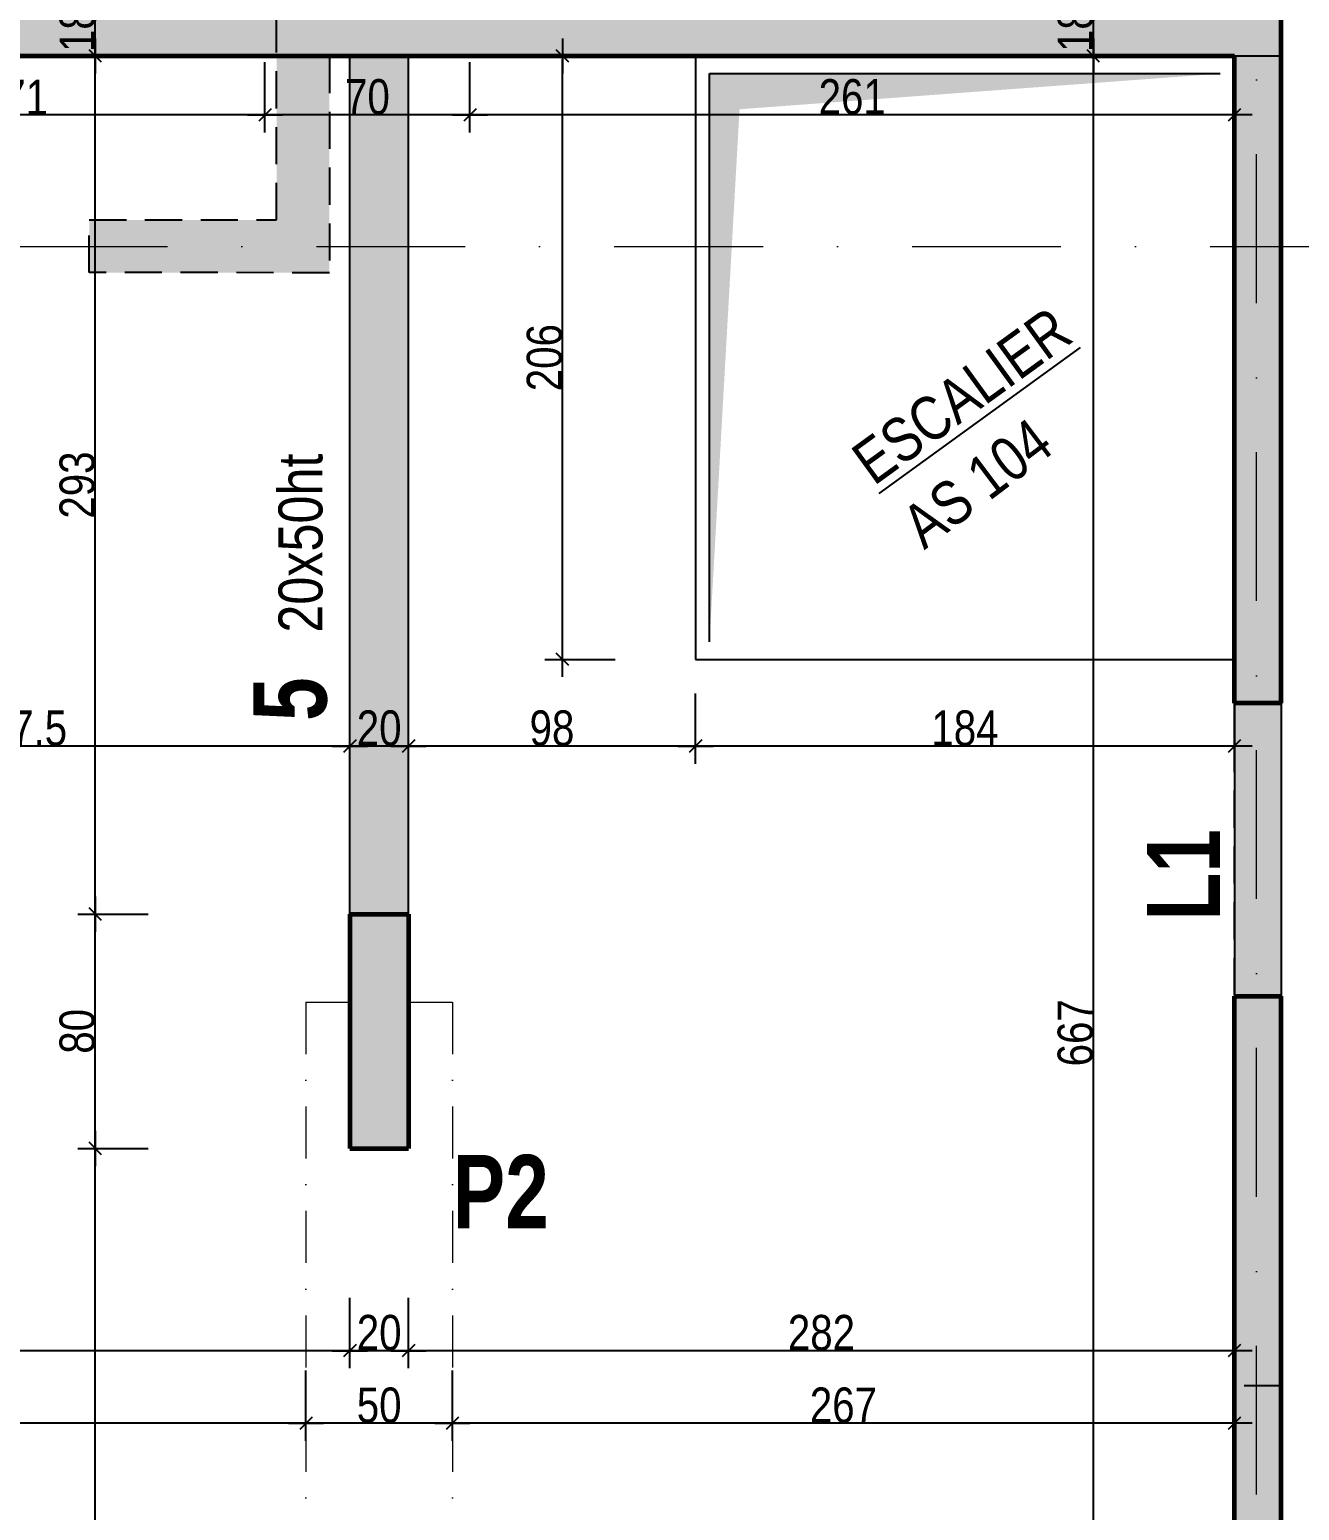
# Model space of a CAD drawing. Header units: millimetres. Extents: x 2049 to 9471, y -43633 to -39431.
# Drawn here: x 6377 to 6810, y -42265 to -41760 of the extents above; entities that cross this region are included whole.
import ezdxf
from ezdxf.enums import TextEntityAlignment as Align

# ---------------------------------------------------------------- set-up
doc = ezdxf.new("R2010")
doc.units = ezdxf.units.MM
doc.linetypes.add('CACHEX2', pattern=[19.05, 12.7, -6.35])
doc.linetypes.add('TIRETPTX2', pattern=[50.8, 25.4, -12.7, 0, -12.7])
for name, color, linetype in [('01_cote_gen', 4, 'Continuous'), ('01_linteaux', 2, 'Continuous'), ('01_murs_sup', 2, 'CACHEX2'), ('01_poch_BN', 9, 'Continuous'), ('01_poch_murs', 253, 'Continuous'), ('01_poch_poteaux', 250, 'Continuous'), ('01_texte', 230, 'Continuous'), ('AA_COTES', 2, 'Continuous')]:
    doc.layers.add(name, color=color, linetype=linetype)
doc.layers.add('01_murs_coup', color=5, linetype='Continuous', lineweight=60)
doc.layers.add('01_tram_axes', color=2, linetype='TIRETPTX2', lineweight=9)
doc.styles.add('impact', font='impact.ttf')
doc.styles.add('STYLE2', font='ARIALN.TTF')
doc.dimstyles.new('JB50res', dxfattribs={"dimscale": 0.1, "dimtxt": 120, "dimasz": 12, "dimexe": 0.1, "dimexo": 0.1, "dimgap": 0.09, "dimtad": 1, "dimdec": 1, "dimdsep": 46, "dimtxsty": 'STYLE2', "dimblk1": 'BOND_G', "dimblk2": 'BOND_D', "dimsah": 1, "dimcen": 1.5, "dimdle": 0.01, "dimse1": 1, "dimse2": 1, "dimclrd": 4, "dimclre": 2, "dimclrt": 6, "dimazin": 2, "dimtfac": 2.333333, "dimtdec": 1, "dimtix": 1, "dimtmove": 2, "dimatfit": 3, "dimldrblk": 'BOND_G', "dimfxl": 1, "dimtolj": 1, "dimtzin": 0, "dimarcsym": 0})

# ---------------------------------------------------------------- blocks, each defined once
blk = doc.blocks.new('BOND_G')
at = {"layer": 'AA_COTES', "color": 0}
for p, q in [((0, -5), (0, 15)), ((5, 0), (-5, 0)), ((1.77, 1.77), (-1.77, -1.77))]:
    blk.add_line(p, q, dxfattribs=at)
blk = doc.blocks.new('BOND_D')
at = {"layer": 'AA_COTES', "color": 0}
for p, q in [((0, 5), (0, -15)), ((5, 0), (-5, 0)), ((-1.77, -1.77), (1.77, 1.77))]:
    blk.add_line(p, q, dxfattribs=at)
blk = doc.blocks.new('*D4220')
at = {"layer": '01_cote_gen', "color": 4, "lineweight": -2, "ltscale": 200, "transparency": 16777216}
blk.add_line((6739.9, -42434.41), (6739.9, -41769.81), dxfattribs=at)
at = {"layer": 'Defpoints', "color": 0, "ltscale": 200, "transparency": 16777216}
for p in [(6734.73, -41768.61), (6739.9, -41768.61), (6768.46, -42435.61)]:
    blk.add_point(p, dxfattribs=at)
at = {"layer": '01_cote_gen', "color": 4, "lineweight": -2, "ltscale": 200, "transparency": 16777216, "xscale": 1.2, "yscale": 1.2, "zscale": 1.2}
for name, p, rotation in [('BOND_D', (6739.9, -41768.61), 90), ('BOND_G', (6739.9, -42435.61), 270)]:
    blk.add_blockref(name, p, dxfattribs=dict(at, rotation=rotation))
at = {"layer": '01_cote_gen', "color": 6, "ltscale": 200, "transparency": 16777216, "insert": (6733.77, -42102.11), "char_height": 12, "attachment_point": 5, "rotation": 90, "style": 'STYLE2'}
blk.add_mtext('\\A1;667', dxfattribs=at)
blk = doc.blocks.new('*D4221')
at = {"layer": '01_cote_gen', "color": 4, "lineweight": -2, "ltscale": 200, "transparency": 16777216}
blk.add_line((6739.9, -41767.41), (6739.9, -41751.81), dxfattribs=at)
at = {"layer": 'Defpoints', "color": 0, "ltscale": 200, "transparency": 16777216}
for p in [(6739.9, -41750.61), (6762.12, -41750.61), (6762.12, -41768.61)]:
    blk.add_point(p, dxfattribs=at)
at = {"layer": '01_cote_gen', "color": 4, "lineweight": -2, "ltscale": 200, "transparency": 16777216, "xscale": 1.2, "yscale": 1.2, "zscale": 1.2}
for name, p, rotation in [('BOND_D', (6739.9, -41750.61), 90), ('BOND_G', (6739.9, -41768.61), 270)]:
    blk.add_blockref(name, p, dxfattribs=dict(at, rotation=rotation))
at = {"layer": '01_cote_gen', "color": 6, "ltscale": 200, "transparency": 16777216, "insert": (6733.77, -41759.61), "char_height": 12, "attachment_point": 5, "rotation": 90, "style": 'STYLE2'}
blk.add_mtext('\\A1;18', dxfattribs=at)
blk = doc.blocks.new('*D4224')
at = {"layer": '01_cote_gen', "color": 4, "lineweight": -2, "ltscale": 200, "transparency": 16777216}
blk.add_line((6399.14, -42434.41), (6399.14, -42142.81), dxfattribs=at)
at = {"layer": 'Defpoints', "color": 0, "ltscale": 200, "transparency": 16777216}
for p in [(6399.14, -42141.61), (6448.94, -42141.61), (6448.94, -42435.61)]:
    blk.add_point(p, dxfattribs=at)
at = {"layer": '01_cote_gen', "color": 4, "lineweight": -2, "ltscale": 200, "transparency": 16777216, "xscale": 1.2, "yscale": 1.2, "zscale": 1.2}
for name, p, rotation in [('BOND_D', (6399.14, -42141.61), 90), ('BOND_G', (6399.14, -42435.61), 270)]:
    blk.add_blockref(name, p, dxfattribs=dict(at, rotation=rotation))
at = {"layer": '01_cote_gen', "color": 6, "ltscale": 200, "transparency": 16777216, "insert": (6393, -42288.61), "char_height": 12, "attachment_point": 5, "rotation": 90, "style": 'STYLE2'}
blk.add_mtext('\\A1;294', dxfattribs=at)
blk = doc.blocks.new('*D4225')
at = {"layer": '01_cote_gen', "color": 4, "lineweight": -2, "ltscale": 200, "transparency": 16777216}
blk.add_line((6399.14, -42140.41), (6399.14, -42062.81), dxfattribs=at)
at = {"layer": 'Defpoints', "color": 0, "ltscale": 200, "transparency": 16777216}
for p in [(6399.14, -42061.61), (6469.94, -42061.61), (6448.94, -42141.61)]:
    blk.add_point(p, dxfattribs=at)
at = {"layer": '01_cote_gen', "color": 4, "lineweight": -2, "ltscale": 200, "transparency": 16777216, "xscale": 1.2, "yscale": 1.2, "zscale": 1.2}
for name, p, rotation in [('BOND_D', (6399.14, -42061.61), 90), ('BOND_G', (6399.14, -42141.61), 270)]:
    blk.add_blockref(name, p, dxfattribs=dict(at, rotation=rotation))
at = {"layer": '01_cote_gen', "color": 6, "ltscale": 200, "transparency": 16777216, "insert": (6393, -42101.61), "char_height": 12, "attachment_point": 5, "rotation": 90, "style": 'STYLE2'}
blk.add_mtext('\\A1;80', dxfattribs=at)
blk = doc.blocks.new('*D4226')
at = {"layer": '01_cote_gen', "color": 4, "lineweight": -2, "ltscale": 200, "transparency": 16777216}
blk.add_line((6399.14, -42060.41), (6399.14, -41769.81), dxfattribs=at)
at = {"layer": 'Defpoints', "color": 0, "ltscale": 200, "transparency": 16777216}
for p in [(6399.14, -41768.61), (6487.2, -41768.61), (6469.94, -42061.61)]:
    blk.add_point(p, dxfattribs=at)
at = {"layer": '01_cote_gen', "color": 4, "lineweight": -2, "ltscale": 200, "transparency": 16777216, "xscale": 1.2, "yscale": 1.2, "zscale": 1.2}
for name, p, rotation in [('BOND_D', (6399.14, -41768.61), 90), ('BOND_G', (6399.14, -42061.61), 270)]:
    blk.add_blockref(name, p, dxfattribs=dict(at, rotation=rotation))
at = {"layer": '01_cote_gen', "color": 6, "ltscale": 200, "transparency": 16777216, "insert": (6393, -41915.11), "char_height": 12, "attachment_point": 5, "rotation": 90, "style": 'STYLE2'}
blk.add_mtext('\\A1;293', dxfattribs=at)
blk = doc.blocks.new('*D4227')
at = {"layer": '01_cote_gen', "color": 4, "lineweight": -2, "ltscale": 200, "transparency": 16777216}
blk.add_line((6399.14, -41767.41), (6399.14, -41751.81), dxfattribs=at)
at = {"layer": 'Defpoints', "color": 0, "ltscale": 200, "transparency": 16777216}
for p in [(6399.14, -41750.61), (6487.2, -41750.61), (6487.2, -41768.61)]:
    blk.add_point(p, dxfattribs=at)
at = {"layer": '01_cote_gen', "color": 4, "lineweight": -2, "ltscale": 200, "transparency": 16777216, "xscale": 1.2, "yscale": 1.2, "zscale": 1.2}
for name, p, rotation in [('BOND_D', (6399.14, -41750.61), 90), ('BOND_G', (6399.14, -41768.61), 270)]:
    blk.add_blockref(name, p, dxfattribs=dict(at, rotation=rotation))
at = {"layer": '01_cote_gen', "color": 6, "ltscale": 200, "transparency": 16777216, "insert": (6393, -41759.61), "char_height": 12, "attachment_point": 5, "rotation": 90, "style": 'STYLE2'}
blk.add_mtext('\\A1;18', dxfattribs=at)
blk = doc.blocks.new('*D4304')
at = {"layer": '01_cote_gen', "color": 4, "lineweight": -2, "ltscale": 200, "transparency": 16777216}
blk.add_line((6786.85, -42210.66), (6507.25, -42210.66), dxfattribs=at)
at = {"layer": 'Defpoints', "color": 0, "ltscale": 200, "transparency": 16777216}
for p in [(6506.05, -42141.61), (6788.05, -42205.24), (6506.05, -42210.66)]:
    blk.add_point(p, dxfattribs=at)
at = {"layer": '01_cote_gen', "color": 4, "lineweight": -2, "ltscale": 200, "transparency": 16777216, "xscale": 1.2, "yscale": 1.2, "zscale": 1.2, "rotation": 180}
blk.add_blockref('BOND_D', (6506.05, -42210.66), dxfattribs=at)
at = {"layer": '01_cote_gen', "color": 4, "lineweight": -2, "ltscale": 200, "transparency": 16777216, "xscale": 1.2, "yscale": 1.2, "zscale": 1.2}
blk.add_blockref('BOND_G', (6788.05, -42210.66), dxfattribs=at)
at = {"layer": '01_cote_gen', "color": 6, "ltscale": 200, "transparency": 16777216, "insert": (6647.05, -42204.53), "char_height": 12, "attachment_point": 5, "style": 'STYLE2'}
blk.add_mtext('\\A1;282', dxfattribs=at)
blk = doc.blocks.new('*D4305')
at = {"layer": '01_cote_gen', "color": 4, "lineweight": -2, "ltscale": 200, "transparency": 16777216}
blk.add_line((6504.85, -42210.66), (6487.25, -42210.66), dxfattribs=at)
at = {"layer": 'Defpoints', "color": 0, "ltscale": 200, "transparency": 16777216}
for p in [(6486.05, -42141.61), (6506.05, -42141.61), (6486.05, -42210.66)]:
    blk.add_point(p, dxfattribs=at)
at = {"layer": '01_cote_gen', "color": 4, "lineweight": -2, "ltscale": 200, "transparency": 16777216, "xscale": 1.2, "yscale": 1.2, "zscale": 1.2, "rotation": 180}
blk.add_blockref('BOND_D', (6486.05, -42210.66), dxfattribs=at)
at = {"layer": '01_cote_gen', "color": 4, "lineweight": -2, "ltscale": 200, "transparency": 16777216, "xscale": 1.2, "yscale": 1.2, "zscale": 1.2}
blk.add_blockref('BOND_G', (6506.05, -42210.66), dxfattribs=at)
at = {"layer": '01_cote_gen', "color": 6, "ltscale": 200, "transparency": 16777216, "insert": (6496.05, -42204.53), "char_height": 12, "attachment_point": 5, "style": 'STYLE2'}
blk.add_mtext('\\A1;20', dxfattribs=at)
blk = doc.blocks.new('*D4306')
at = {"layer": '01_cote_gen', "color": 4, "lineweight": -2, "ltscale": 200, "transparency": 16777216}
blk.add_line((6484.85, -42210.66), (5982.25, -42210.66), dxfattribs=at)
at = {"layer": 'Defpoints', "color": 0, "ltscale": 200, "transparency": 16777216}
for p in [(6486.05, -42141.61), (5981.05, -42177.36), (5981.05, -42210.66)]:
    blk.add_point(p, dxfattribs=at)
at = {"layer": '01_cote_gen', "color": 4, "lineweight": -2, "ltscale": 200, "transparency": 16777216, "xscale": 1.2, "yscale": 1.2, "zscale": 1.2, "rotation": 180}
blk.add_blockref('BOND_D', (5981.05, -42210.66), dxfattribs=at)
at = {"layer": '01_cote_gen', "color": 4, "lineweight": -2, "ltscale": 200, "transparency": 16777216, "xscale": 1.2, "yscale": 1.2, "zscale": 1.2}
blk.add_blockref('BOND_G', (6486.05, -42210.66), dxfattribs=at)
at = {"layer": '01_cote_gen', "color": 6, "ltscale": 200, "transparency": 16777216, "insert": (6233.55, -42204.53), "char_height": 12, "attachment_point": 5, "style": 'STYLE2'}
blk.add_mtext('\\A1;505', dxfattribs=at)
blk = doc.blocks.new('*D4307')
at = {"layer": '01_cote_gen', "color": 4, "lineweight": -2, "ltscale": 200, "transparency": 16777216}
blk.add_line((6786.85, -42235.45), (6522.25, -42235.45), dxfattribs=at)
at = {"layer": 'Defpoints', "color": 0, "ltscale": 200, "transparency": 16777216}
for p in [(6521.05, -42172.72), (6788.05, -42172.72), (6521.05, -42235.45)]:
    blk.add_point(p, dxfattribs=at)
at = {"layer": '01_cote_gen', "color": 4, "lineweight": -2, "ltscale": 200, "transparency": 16777216, "xscale": 1.2, "yscale": 1.2, "zscale": 1.2, "rotation": 180}
blk.add_blockref('BOND_D', (6521.05, -42235.45), dxfattribs=at)
at = {"layer": '01_cote_gen', "color": 4, "lineweight": -2, "ltscale": 200, "transparency": 16777216, "xscale": 1.2, "yscale": 1.2, "zscale": 1.2}
blk.add_blockref('BOND_G', (6788.05, -42235.45), dxfattribs=at)
at = {"layer": '01_cote_gen', "color": 6, "ltscale": 200, "transparency": 16777216, "insert": (6654.55, -42229.31), "char_height": 12, "attachment_point": 5, "style": 'STYLE2'}
blk.add_mtext('\\A1;267', dxfattribs=at)
blk = doc.blocks.new('*D4308')
at = {"layer": '01_cote_gen', "color": 4, "lineweight": -2, "ltscale": 200, "transparency": 16777216}
blk.add_line((6519.85, -42235.45), (6472.25, -42235.45), dxfattribs=at)
at = {"layer": 'Defpoints', "color": 0, "ltscale": 200, "transparency": 16777216}
for p in [(6471.05, -42176.59), (6521.05, -42176.59), (6471.05, -42235.45)]:
    blk.add_point(p, dxfattribs=at)
at = {"layer": '01_cote_gen', "color": 4, "lineweight": -2, "ltscale": 200, "transparency": 16777216, "xscale": 1.2, "yscale": 1.2, "zscale": 1.2, "rotation": 180}
blk.add_blockref('BOND_D', (6471.05, -42235.45), dxfattribs=at)
at = {"layer": '01_cote_gen', "color": 4, "lineweight": -2, "ltscale": 200, "transparency": 16777216, "xscale": 1.2, "yscale": 1.2, "zscale": 1.2}
blk.add_blockref('BOND_G', (6521.05, -42235.45), dxfattribs=at)
at = {"layer": '01_cote_gen', "color": 6, "ltscale": 200, "transparency": 16777216, "insert": (6496.05, -42229.31), "char_height": 12, "attachment_point": 5, "style": 'STYLE2'}
blk.add_mtext('\\A1;50', dxfattribs=at)
blk = doc.blocks.new('*D4309')
at = {"layer": '01_cote_gen', "color": 4, "lineweight": -2, "ltscale": 200, "transparency": 16777216}
blk.add_line((6469.85, -42235.45), (5982.25, -42235.45), dxfattribs=at)
at = {"layer": 'Defpoints', "color": 0, "ltscale": 200, "transparency": 16777216}
for p in [(5981.05, -42163.43), (6471.05, -42181.24), (5981.05, -42235.45)]:
    blk.add_point(p, dxfattribs=at)
at = {"layer": '01_cote_gen', "color": 4, "lineweight": -2, "ltscale": 200, "transparency": 16777216, "xscale": 1.2, "yscale": 1.2, "zscale": 1.2, "rotation": 180}
blk.add_blockref('BOND_D', (5981.05, -42235.45), dxfattribs=at)
at = {"layer": '01_cote_gen', "color": 4, "lineweight": -2, "ltscale": 200, "transparency": 16777216, "xscale": 1.2, "yscale": 1.2, "zscale": 1.2}
blk.add_blockref('BOND_G', (6471.05, -42235.45), dxfattribs=at)
at = {"layer": '01_cote_gen', "color": 6, "ltscale": 200, "transparency": 16777216, "insert": (6226.05, -42229.31), "char_height": 12, "attachment_point": 5, "style": 'STYLE2'}
blk.add_mtext('\\A1;490', dxfattribs=at)
blk = doc.blocks.new('*D4311')
at = {"layer": '01_cote_gen', "color": 4, "lineweight": -2, "ltscale": 200, "transparency": 16777216}
blk.add_line((6484.85, -42004.27), (6259.77, -42004.27), dxfattribs=at)
at = {"layer": 'Defpoints', "color": 0, "ltscale": 200, "transparency": 16777216}
for p in [(6258.57, -41951.61), (6486.05, -41982.71), (6258.57, -42004.27)]:
    blk.add_point(p, dxfattribs=at)
at = {"layer": '01_cote_gen', "color": 4, "lineweight": -2, "ltscale": 200, "transparency": 16777216, "xscale": 1.2, "yscale": 1.2, "zscale": 1.2, "rotation": 180}
blk.add_blockref('BOND_D', (6258.57, -42004.27), dxfattribs=at)
at = {"layer": '01_cote_gen', "color": 4, "lineweight": -2, "ltscale": 200, "transparency": 16777216, "xscale": 1.2, "yscale": 1.2, "zscale": 1.2}
blk.add_blockref('BOND_G', (6486.05, -42004.27), dxfattribs=at)
at = {"layer": '01_cote_gen', "color": 6, "ltscale": 200, "transparency": 16777216, "insert": (6372.31, -41998.13), "char_height": 12, "attachment_point": 5, "style": 'STYLE2'}
blk.add_mtext('\\A1;227.5', dxfattribs=at)
blk = doc.blocks.new('*D4374')
at = {"layer": '01_cote_gen', "color": 4, "lineweight": -2, "ltscale": 200, "transparency": 16777216}
blk.add_line((6786.85, -42004.27), (6605.25, -42004.27), dxfattribs=at)
at = {"layer": 'Defpoints', "color": 0, "ltscale": 200, "transparency": 16777216}
for p in [(6604.05, -41974.61), (6788.05, -41974.61), (6604.05, -42004.27)]:
    blk.add_point(p, dxfattribs=at)
at = {"layer": '01_cote_gen', "color": 4, "lineweight": -2, "ltscale": 200, "transparency": 16777216, "xscale": 1.2, "yscale": 1.2, "zscale": 1.2, "rotation": 180}
blk.add_blockref('BOND_D', (6604.05, -42004.27), dxfattribs=at)
at = {"layer": '01_cote_gen', "color": 4, "lineweight": -2, "ltscale": 200, "transparency": 16777216, "xscale": 1.2, "yscale": 1.2, "zscale": 1.2}
blk.add_blockref('BOND_G', (6788.05, -42004.27), dxfattribs=at)
at = {"layer": '01_cote_gen', "color": 6, "ltscale": 200, "transparency": 16777216, "insert": (6696.05, -41998.13), "char_height": 12, "attachment_point": 5, "style": 'STYLE2'}
blk.add_mtext('\\A1;184', dxfattribs=at)
blk = doc.blocks.new('*D4375')
at = {"layer": '01_cote_gen', "color": 4, "lineweight": -2, "ltscale": 200, "transparency": 16777216}
blk.add_line((6602.85, -42004.27), (6507.25, -42004.27), dxfattribs=at)
at = {"layer": 'Defpoints', "color": 0, "ltscale": 200, "transparency": 16777216}
for p in [(6604.05, -41974.61), (6506.05, -42004.18), (6506.05, -42004.27)]:
    blk.add_point(p, dxfattribs=at)
at = {"layer": '01_cote_gen', "color": 4, "lineweight": -2, "ltscale": 200, "transparency": 16777216, "xscale": 1.2, "yscale": 1.2, "zscale": 1.2, "rotation": 180}
blk.add_blockref('BOND_D', (6506.05, -42004.27), dxfattribs=at)
at = {"layer": '01_cote_gen', "color": 4, "lineweight": -2, "ltscale": 200, "transparency": 16777216, "xscale": 1.2, "yscale": 1.2, "zscale": 1.2}
blk.add_blockref('BOND_G', (6604.05, -42004.27), dxfattribs=at)
at = {"layer": '01_cote_gen', "color": 6, "ltscale": 200, "transparency": 16777216, "insert": (6555.05, -41998.13), "char_height": 12, "attachment_point": 5, "style": 'STYLE2'}
blk.add_mtext('\\A1;98', dxfattribs=at)
blk = doc.blocks.new('*D4376')
at = {"layer": '01_cote_gen', "color": 4, "lineweight": -2, "ltscale": 200, "transparency": 16777216}
blk.add_line((6504.85, -42004.27), (6487.25, -42004.27), dxfattribs=at)
at = {"layer": 'Defpoints', "color": 0, "ltscale": 200, "transparency": 16777216}
for p in [(6506.05, -41986.27), (6486.05, -41998.27), (6486.05, -42004.27)]:
    blk.add_point(p, dxfattribs=at)
at = {"layer": '01_cote_gen', "color": 4, "lineweight": -2, "ltscale": 200, "transparency": 16777216, "xscale": 1.2, "yscale": 1.2, "zscale": 1.2, "rotation": 180}
blk.add_blockref('BOND_D', (6486.05, -42004.27), dxfattribs=at)
at = {"layer": '01_cote_gen', "color": 4, "lineweight": -2, "ltscale": 200, "transparency": 16777216, "xscale": 1.2, "yscale": 1.2, "zscale": 1.2}
blk.add_blockref('BOND_G', (6506.05, -42004.27), dxfattribs=at)
at = {"layer": '01_cote_gen', "color": 6, "ltscale": 200, "transparency": 16777216, "insert": (6496.05, -41998.13), "char_height": 12, "attachment_point": 5, "style": 'STYLE2'}
blk.add_mtext('\\A1;20', dxfattribs=at)
blk = doc.blocks.new('*D4377')
at = {"layer": '01_cote_gen', "color": 4, "lineweight": -2, "ltscale": 200, "transparency": 16777216}
blk.add_line((6558.65, -41973.41), (6558.65, -41769.81), dxfattribs=at)
at = {"layer": 'Defpoints', "color": 0, "ltscale": 200, "transparency": 16777216}
for p in [(6558.65, -41768.61), (6604.05, -41768.61), (6604.05, -41974.61)]:
    blk.add_point(p, dxfattribs=at)
at = {"layer": '01_cote_gen', "color": 4, "lineweight": -2, "ltscale": 200, "transparency": 16777216, "xscale": 1.2, "yscale": 1.2, "zscale": 1.2}
for name, p, rotation in [('BOND_D', (6558.65, -41768.61), 90), ('BOND_G', (6558.65, -41974.61), 270)]:
    blk.add_blockref(name, p, dxfattribs=dict(at, rotation=rotation))
at = {"layer": '01_cote_gen', "color": 6, "ltscale": 200, "transparency": 16777216, "insert": (6552.52, -41871.61), "char_height": 12, "attachment_point": 5, "rotation": 90, "style": 'STYLE2'}
blk.add_mtext('\\A1;206', dxfattribs=at)
blk = doc.blocks.new('*D4906')
at = {"layer": '01_cote_gen', "color": 4, "lineweight": -2, "ltscale": 200, "transparency": 16777216}
blk.add_line((6525.85, -41788.74), (6458.25, -41788.74), dxfattribs=at)
at = {"layer": 'Defpoints', "color": 0, "ltscale": 200, "transparency": 16777216}
for p in [(6457.05, -41732.45), (6527.05, -41732.45), (6457.05, -41788.74)]:
    blk.add_point(p, dxfattribs=at)
at = {"layer": '01_cote_gen', "color": 4, "lineweight": -2, "ltscale": 200, "transparency": 16777216, "xscale": 1.2, "yscale": 1.2, "zscale": 1.2, "rotation": 180}
blk.add_blockref('BOND_D', (6457.05, -41788.74), dxfattribs=at)
at = {"layer": '01_cote_gen', "color": 4, "lineweight": -2, "ltscale": 200, "transparency": 16777216, "xscale": 1.2, "yscale": 1.2, "zscale": 1.2}
blk.add_blockref('BOND_G', (6527.05, -41788.74), dxfattribs=at)
at = {"layer": '01_cote_gen', "color": 6, "ltscale": 200, "transparency": 16777216, "insert": (6492.05, -41782.6), "char_height": 12, "attachment_point": 5, "style": 'STYLE2'}
blk.add_mtext('\\A1;70', dxfattribs=at)
blk = doc.blocks.new('*D4907')
at = {"layer": '01_cote_gen', "color": 4, "lineweight": -2, "ltscale": 200, "transparency": 16777216}
blk.add_line((6455.85, -41788.74), (6287.25, -41788.74), dxfattribs=at)
at = {"layer": 'Defpoints', "color": 0, "ltscale": 200, "transparency": 16777216}
for p in [(6286.05, -41726.81), (6457.05, -41726.81), (6286.05, -41788.74)]:
    blk.add_point(p, dxfattribs=at)
at = {"layer": '01_cote_gen', "color": 4, "lineweight": -2, "ltscale": 200, "transparency": 16777216, "xscale": 1.2, "yscale": 1.2, "zscale": 1.2, "rotation": 180}
blk.add_blockref('BOND_D', (6286.05, -41788.74), dxfattribs=at)
at = {"layer": '01_cote_gen', "color": 4, "lineweight": -2, "ltscale": 200, "transparency": 16777216, "xscale": 1.2, "yscale": 1.2, "zscale": 1.2}
blk.add_blockref('BOND_G', (6457.05, -41788.74), dxfattribs=at)
at = {"layer": '01_cote_gen', "color": 6, "ltscale": 200, "transparency": 16777216, "insert": (6371.55, -41782.71), "char_height": 12, "attachment_point": 5, "style": 'STYLE2'}
blk.add_mtext('\\A1;171', dxfattribs=at)
blk = doc.blocks.new('*D4908')
at = {"layer": '01_cote_gen', "color": 4, "lineweight": -2, "ltscale": 200, "transparency": 16777216}
blk.add_line((6786.85, -41788.74), (6528.25, -41788.74), dxfattribs=at)
at = {"layer": 'Defpoints', "color": 0, "ltscale": 200, "transparency": 16777216}
for p in [(6527.05, -41777.97), (6527.05, -41788.74), (6788.05, -41794.95)]:
    blk.add_point(p, dxfattribs=at)
at = {"layer": '01_cote_gen', "color": 4, "lineweight": -2, "ltscale": 200, "transparency": 16777216, "xscale": 1.2, "yscale": 1.2, "zscale": 1.2, "rotation": 180}
blk.add_blockref('BOND_D', (6527.05, -41788.74), dxfattribs=at)
at = {"layer": '01_cote_gen', "color": 4, "lineweight": -2, "ltscale": 200, "transparency": 16777216, "xscale": 1.2, "yscale": 1.2, "zscale": 1.2}
blk.add_blockref('BOND_G', (6788.05, -41788.74), dxfattribs=at)
at = {"layer": '01_cote_gen', "color": 6, "ltscale": 200, "transparency": 16777216, "insert": (6657.55, -41782.6), "char_height": 12, "attachment_point": 5, "style": 'STYLE2'}
blk.add_mtext('\\A1;261', dxfattribs=at)

msp = doc.modelspace()

# ---------------------------------------------------------------- hatches: boundary and pattern name
at = {"layer": '01_murs_sup', "ltscale": 200}
h = msp.add_hatch(dxfattribs=at)
h.set_pattern_fill('DASH', color=256, scale=2.5, angle=135)
h.set_pattern_definition([(135, (-9275.435, 6358.231), (-11.2253202, 9e-16), [7.9375, -7.9375])])
h.paths.add_polyline_path([(5647.1, -41676.61), (5399.05, -41676.61), (5399.05, -41083.61), (5515.05, -41083.61), (5515.05, -41067.61), (5383.05, -41067.61), (5383.05, -41694.61), (5647.1, -41694.56)])
h.paths.add_polyline_path([(6804.05, -41296.61), (6788.05, -41296.61), (6788.05, -41750.61), (6479.05, -41750.61), (6479.05, -41676.61), (6397.05, -41676.61), (6397.05, -41694.56), (6461.05, -41694.61), (6461.05, -41824.61), (6397.05, -41824.61), (6397.05, -41842.56), (6479.05, -41842.61), (6479.05, -41768.61), (6788.05, -41768.61), (6788.05, -42222.63), (6804.05, -42222.63)])
h.paths.add_polyline_path([(6295.05, -41824.61), (5749.05, -41824.66), (5749.05, -41842.56), (5961.05, -41842.61), (5961.05, -42435.61), (5812.05, -42435.61), (5812.05, -42451.61), (6108.05, -42451.61), (6108.05, -42435.61), (5979.05, -42435.61), (5979.05, -41842.48), (6295.05, -41842.48)])
h.paths.add_polyline_path([(5647.05, -41824.61), (5383.05, -41824.61), (5383.05, -42451.61), (5512.05, -42451.61), (5512.05, -42435.61), (5399.05, -42435.61), (5399.05, -41842.61), (5647.05, -41842.61)])
h.paths.add_polyline_path([(6562.05, -42435.61), (6408.05, -42435.61), (6408.05, -42451.61), (6562.05, -42451.61)])
h.paths.add_polyline_path([(6804.05, -42322.63), (6788.05, -42322.63), (6788.05, -42435.61), (6662.05, -42435.61), (6662.05, -42451.61), (6804.05, -42451.61)])
h.paths.add_polyline_path([(6804.05, -41067.61), (6635.05, -41067.61), (6635.05, -41083.61), (6788.05, -41083.61), (6788.05, -41196.61), (6804.05, -41196.61)])
h.paths.add_polyline_path([(6335.05, -41067.61), (6175.05, -41067.61), (6175.05, -41083.61), (6335.05, -41083.61)])
at = {"layer": '01_poch_BN', "ltscale": 200}
h = msp.add_hatch(color=256, dxfattribs=at)
h.dxf.hatch_style = 1
h.paths.add_polyline_path([(6506.05, -41768.61), (6486.05, -41768.61), (6486.05, -41833.61), (6506.05, -41833.61)])
h.paths.add_polyline_path([(6506.05, -41833.61), (6486.05, -41833.61), (6486.05, -42061.61), (6506.05, -42061.61)])
at = {"layer": '01_poch_murs', "ltscale": 200}
h = msp.add_hatch(color=256, dxfattribs=at)
h.dxf.hatch_style = 1
h.paths.add_polyline_path([(6258.57, -41567.61), (6240.57, -41567.61), (6240.57, -41750.61), (6258.57, -41750.61)])
h.paths.add_polyline_path([(6258.57, -41768.61), (6240.57, -41768.61), (6240.57, -41951.61), (6258.57, -41951.61)])
h.paths.add_polyline_path([(6804.05, -41768.61), (6788.05, -41768.61), (6788.05, -41989.61), (6804.05, -41989.61)])
h.paths.add_polyline_path([(6804.05, -41529.61), (6788.05, -41529.61), (6788.05, -41750.61), (6804.05, -41750.61)])
h = msp.add_hatch(color=256, dxfattribs=at)
h.dxf.hatch_style = 1
h.paths.add_polyline_path([(6804.05, -42089.61), (6788.05, -42089.61), (6788.05, -42435.61), (6662.05, -42435.61), (6662.05, -42451.61), (6804.05, -42451.61)])
h.paths.add_polyline_path([(6562.05, -42435.61), (6408.05, -42435.61), (6408.05, -42451.61), (6562.05, -42451.61)])
h.paths.add_polyline_path([(6308.05, -42435.61), (6208.05, -42435.61), (6208.05, -42451.61), (6308.05, -42451.61)])
h.paths.add_polyline_path([(6108.05, -42435.61), (5981.05, -42435.61), (5981.05, -42227.65), (5961.05, -42227.65), (5961.05, -42435.61), (5812.05, -42435.61), (5812.05, -42451.61), (6108.05, -42451.61)])
at = {"layer": '01_poch_poteaux', "ltscale": 200}
h = msp.add_hatch(color=256, dxfattribs=at)
h.dxf.hatch_style = 1
h.paths.add_polyline_path([(6804.05, -41750.61), (6788.05, -41750.61), (6258.57, -41750.61), (6249.29, -41750.61), (6249.29, -41768.61), (6258.57, -41768.61), (6788.05, -41768.61), (6804.05, -41768.61)])
h = msp.add_hatch(color=256, dxfattribs=at)
h.dxf.hatch_style = 1
h.paths.add_polyline_path([(6506.05, -42061.61), (6486.05, -42061.61), (6486.05, -42141.61), (6506.05, -42141.61)])

# ---------------------------------------------------------------- linework, layer by layer
at = {"layer": '01_linteaux', "ltscale": 0.1}
for p, q in [((6486.05, -42061.61), (6486.05, -41768.61)), ((6506.05, -42061.61), (6506.05, -41768.61)), ((6604.05, -41768.61), (6604.05, -41974.61)), ((6604.05, -41974.61), (6788.05, -41974.61)), ((6788.05, -41989.61), (6788.05, -42089.61)), ((6804.05, -41989.61), (6804.05, -42089.61))]:
    msp.add_line(p, q, dxfattribs=at)
at = {"layer": '01_murs_coup', "ltscale": 0.1}
for p, q in [((6804.05, -41989.61), (6804.05, -41529.61)), ((6258.57, -41768.61), (6788.05, -41768.61)), ((6788.05, -41989.61), (6788.05, -41768.61)), ((6804.05, -41989.61), (6788.05, -41989.61)), ((6486.05, -42061.61), (6486.05, -42141.61)), ((6486.05, -42061.61), (6506.05, -42061.61)), ((6506.05, -42061.61), (6506.05, -42141.61)), ((6788.05, -42089.61), (6804.05, -42089.61)), ((6788.05, -42435.61), (6788.05, -42089.61)), ((6804.05, -42451.61), (6804.05, -42089.61)), ((6486.05, -42141.61), (6506.05, -42141.61))]:
    msp.add_line(p, q, dxfattribs=at)
at = {"layer": '01_murs_sup'}
for p, q in [((6804.05, -41296.61), (6804.05, -42222.63)), ((6461.05, -41824.61), (6461.05, -41694.61)), ((6788.05, -41768.61), (6479.05, -41768.61)), ((6479.05, -41768.61), (6479.05, -41842.61)), ((6788.05, -42222.63), (6788.05, -41768.61)), ((6397.05, -41842.56), (6397.05, -41824.61)), ((6397.05, -41824.61), (6461.05, -41824.61)), ((6479.05, -41842.61), (6397.05, -41842.56)), ((6804.05, -42222.63), (6788.05, -42222.63))]:
    msp.add_line(p, q, dxfattribs=at)
at = {"layer": '01_poch_murs', "ltscale": 200}
for p, q in [((6608.83, -41968.63), (6608.83, -41774.65)), ((6608.83, -41774.65), (6783.18, -41774.65))]:
    msp.add_line(p, q, dxfattribs=at)
for points in [[(6608.83, -41968.63), (6608.83, -41774.65), (6619.09, -41786.8)], [(6608.83, -41774.65), (6783.18, -41774.65), (6619.09, -41786.8)]]:
    msp.add_solid(points, dxfattribs=at)
at = {"layer": '01_poch_poteaux', "ltscale": 200}
msp.add_line((6788.05, -41768.61), (6804.05, -41768.61), dxfattribs=at)
at = {"layer": '01_tram_axes', "color": 253, "ltscale": 2}
for p, q in [((6795.57, -42768.29), (6795.57, -40330.13)), ((2406.63, -41833.61), (7041.34, -41833.61))]:
    msp.add_line(p, q, dxfattribs=at)
at = {"layer": '01_tram_axes', "ltscale": 0.7}
for p, q in [((6471.05, -42091.61), (6486.05, -42091.61)), ((6471.05, -42091.61), (6471.05, -42435.61)), ((6506.05, -42091.61), (6521.05, -42091.61)), ((6521.05, -42091.61), (6521.05, -42435.61))]:
    msp.add_line(p, q, dxfattribs=at)

# ---------------------------------------------------------------- texts
at = {"layer": '01_texte', "style": 'STYLE2'}
for s, rotation, p in [('%%UESCALIER', 35.9664, (6664.97, -41915.57)), ('AS 104', 37.0076, (6682.17, -41937.4)), ('20x50ht', 90, (6476.68, -41965.5))]:
    msp.add_text(s, height=15, rotation=rotation, dxfattribs=at).set_placement(p)
at = {"layer": '01_texte', "style": 'impact'}
for s, p in [('5', (6485.6, -41988.19)), ('L1', (6790.66, -42048.2))]:
    msp.add_text(s, height=25, rotation=90, dxfattribs=at).set_placement(p, align=Align.BOTTOM_CENTER)
msp.add_text('P2', height=25, dxfattribs=at).set_placement((6537.58, -42176.32), align=Align.BOTTOM_CENTER)

# ---------------------------------------------------------------- dimensions: what is measured, and where the dimension line sits
at = {"layer": '01_cote_gen', "ltscale": 200}
for base, p1, p2, picture, middle in [((6286.05, -41788.74), (6457.05, -41726.81), (6286.05, -41726.81), '*D4907', (6371.55, -41782.71)), ((6457.05, -41788.74), (6527.05, -41732.45), (6457.05, -41732.45), '*D4906', (6492.05, -41782.6)), ((6527.05, -41788.74), (6788.05, -41794.95), (6527.05, -41777.97), '*D4908', (6657.55, -41782.6)), ((6258.57, -42004.27), (6486.05, -41982.71), (6258.57, -41951.61), '*D4311', (6372.31, -41998.13)), ((6506.05, -42004.27), (6604.05, -41974.61), (6506.05, -42004.18), '*D4375', (6555.05, -41998.13)), ((6604.05, -42004.27), (6788.05, -41974.61), (6604.05, -41974.61), '*D4374', (6696.05, -41998.13)), ((6486.05, -42004.27), (6506.05, -41986.27), (6486.05, -41998.27), '*D4376', (6496.05, -41998.13)), ((5981.05, -42210.66), (6486.05, -42141.61), (5981.05, -42177.36), '*D4306', (6233.55, -42204.53)), ((6486.05, -42210.66), (6506.05, -42141.61), (6486.05, -42141.61), '*D4305', (6496.05, -42204.53)), ((6506.05, -42210.66), (6788.05, -42205.24), (6506.05, -42141.61), '*D4304', (6647.05, -42204.53)), ((5981.05, -42235.45), (6471.05, -42181.24), (5981.05, -42163.43), '*D4309', (6226.05, -42229.31)), ((6521.05, -42235.45), (6788.05, -42172.72), (6521.05, -42172.72), '*D4307', (6654.55, -42229.31)), ((6471.05, -42235.45), (6521.05, -42176.59), (6471.05, -42176.59), '*D4308', (6496.05, -42229.31))]:
    dim = msp.add_linear_dim(base=base, p1=p1, p2=p2, dimstyle='JB50res', dxfattribs=at)
    dim.commit()
    dim.dimension.update_dxf_attribs({"geometry": picture, "text_midpoint": middle})
for base, p1, p2, picture, middle in [((6399.14, -41750.61), (6487.2, -41768.61), (6487.2, -41750.61), '*D4227', (6393, -41759.61)), ((6739.9, -41750.61), (6762.12, -41768.61), (6762.12, -41750.61), '*D4221', (6733.77, -41759.61)), ((6399.14, -41768.61), (6469.94, -42061.61), (6487.2, -41768.61), '*D4226', (6393, -41915.11)), ((6558.65, -41768.61), (6604.05, -41974.61), (6604.05, -41768.61), '*D4377', (6552.52, -41871.61)), ((6739.9, -41768.61), (6768.46, -42435.61), (6734.73, -41768.61), '*D4220', (6733.77, -42102.11)), ((6399.14, -42061.61), (6448.94, -42141.61), (6469.94, -42061.61), '*D4225', (6393, -42101.61)), ((6399.14, -42141.61), (6448.94, -42435.61), (6448.94, -42141.61), '*D4224', (6393, -42288.61))]:
    dim = msp.add_linear_dim(base=base, p1=p1, p2=p2, angle=90, dimstyle='JB50res', dxfattribs=at)
    dim.commit()
    dim.dimension.update_dxf_attribs({"geometry": picture, "text_midpoint": middle})

doc.saveas('drawing.dxf')
